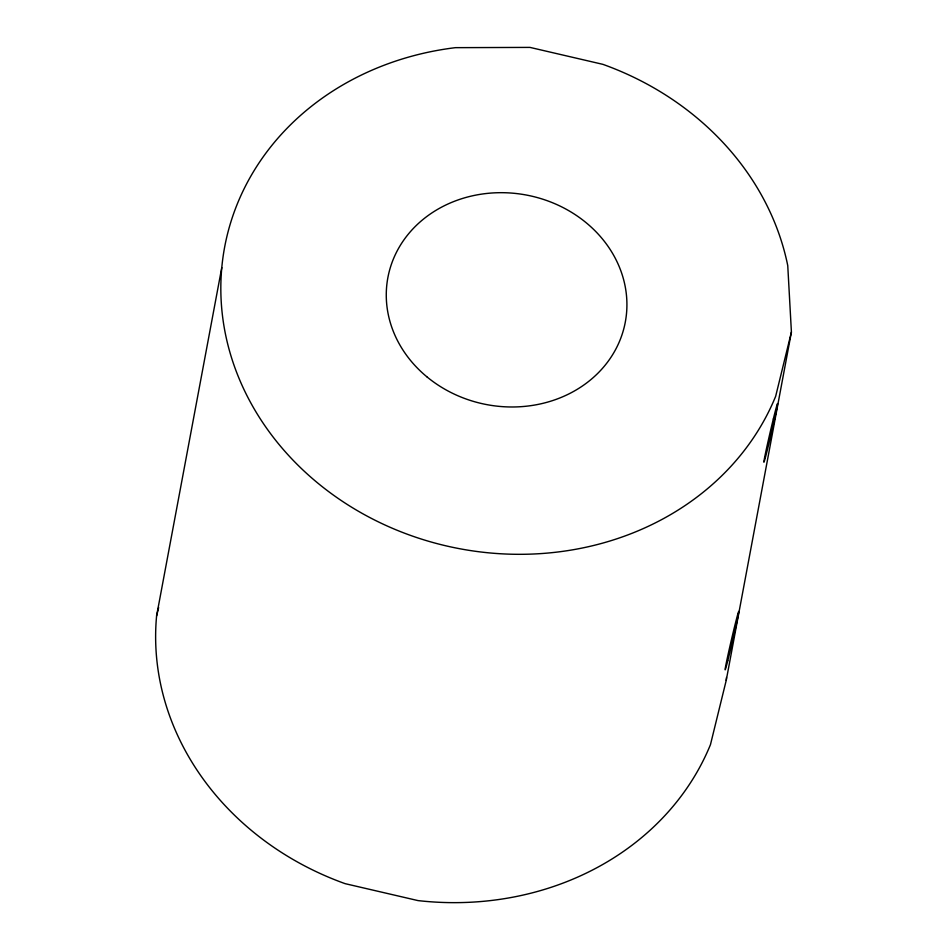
<?xml version="1.0" encoding="UTF-8"?>
<svg xmlns="http://www.w3.org/2000/svg" width="948" height="948" viewBox="0 0 948 948"><rect width="100%" height="100%" fill="white"/><g stroke="black" fill="none" stroke-linecap="round" stroke-linejoin="round"><path stroke-width="1.42" d="M791.414 332.061L775.665 396.288A286.841 253.27 10.6 0 1 288.678 455.538A286.841 253.27 10.6 0 1 455.455 47.661L529.968 47.4L602.881 64.346A286.841 253.27 10.6 0 1 787.752 265.618L791.414 332.061L726.227 680.391L710.467 744.63A286.841 253.27 10.6 0 1 418.032 900.6L345.119 883.655A286.841 253.27 10.6 0 1 156.586 615.939L221.773 267.609M156.586 615.939L158.636 607.561M726.476 677.488A286.841 253.27 10.6 0 1 726.227 680.391M773.331 418.969L771.601 426.162A30.194 0.699 -76.9 0 0 764.207 461.605A30.194 0.699 -76.9 0 0 775.417 415.165A30.194 0.699 -76.9 0 0 773.331 418.969M426.73 376.688A120.775 106.638 10.6 0 0 624.471 326.053A120.775 106.638 10.6 0 0 468.585 196.746A120.775 106.638 10.6 0 0 426.73 376.688M727.78 660.744A30.194 0.699 -76.9 0 0 738.741 612.005A30.194 0.699 -76.9 0 0 729.261 649.202A30.194 0.699 -76.9 0 0 727.78 660.744"/></g></svg>
